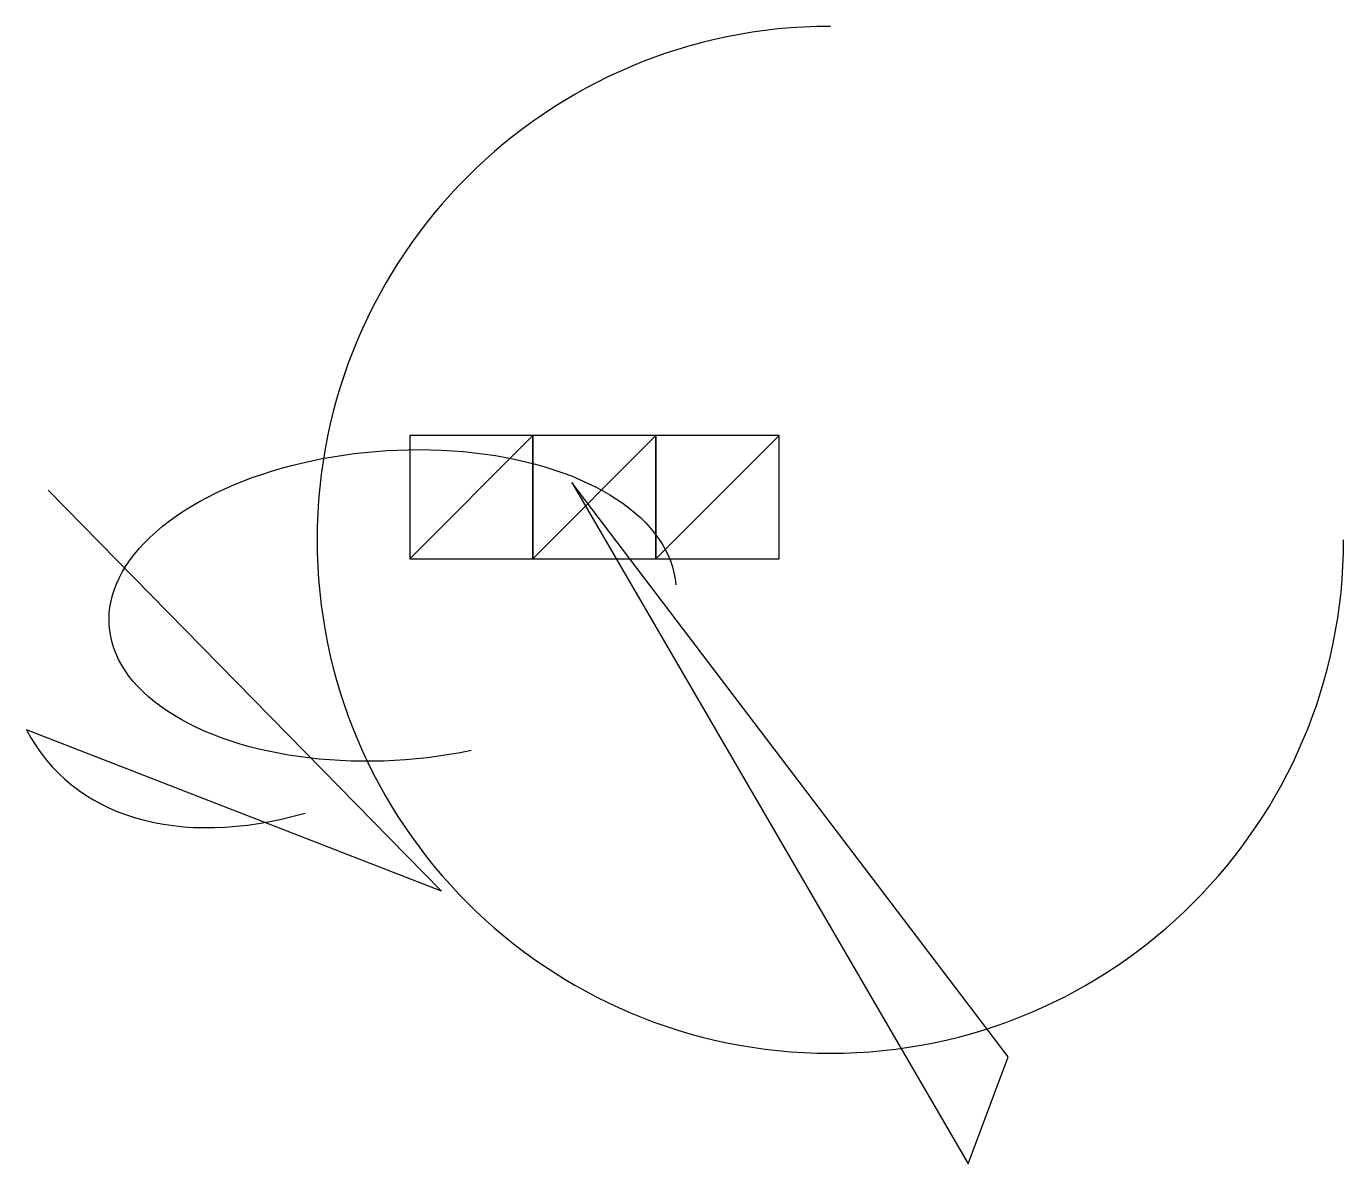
# Model space of a CAD drawing. Header units: centimetres. Extents: x -3.1 to 7.6, y -4.9 to 4.3.
import ezdxf

# ---------------------------------------------------------------- set-up
doc = ezdxf.new("R2010")
doc.units = ezdxf.units.CM

msp = doc.modelspace()

# ---------------------------------------------------------------- linework, layer by layer
at = {"extrusion": (0.577417, -0.572935, -0.642864)}
msp.add_lwpolyline([(-1.672, -3.992), (-1.735, 3.361), (-3.178, -1.986, -0.26188), (-2.064, 1.374)], format="xyb", dxfattribs=at)
for points in [[(0, 0), (1, 0), (1, 1)], [(0, 0), (1, 1), (0, 1)], [(1, 0), (2, 0), (2, 1)], [(1, 0), (2, 1), (1, 1)], [(2, 0), (3, 0), (3, 1)], [(2, 0), (3, 1), (2, 1)], [(4.86, -4.043, 0.708), (4.86, -4.043, 0.708), (1.316, 0.619, 0.427), (4.536, -4.911, 2.176)]]:
    msp.add_3dface(points)
at = {"layer": 'B', "extrusion": (0, 0, -1)}
msp.add_ellipse((-0.14, -0.379, -2.028), major_axis=(2.3, 0.166, -2.438), ratio=0.374724, start_param=1.328495, end_param=6.283185, dxfattribs=at)
at = {"layer": 'cañería'}
msp.add_arc((3.416, 0.154, -3.663), 4.168, 90, 360, dxfattribs=at)

doc.saveas('drawing.dxf')
